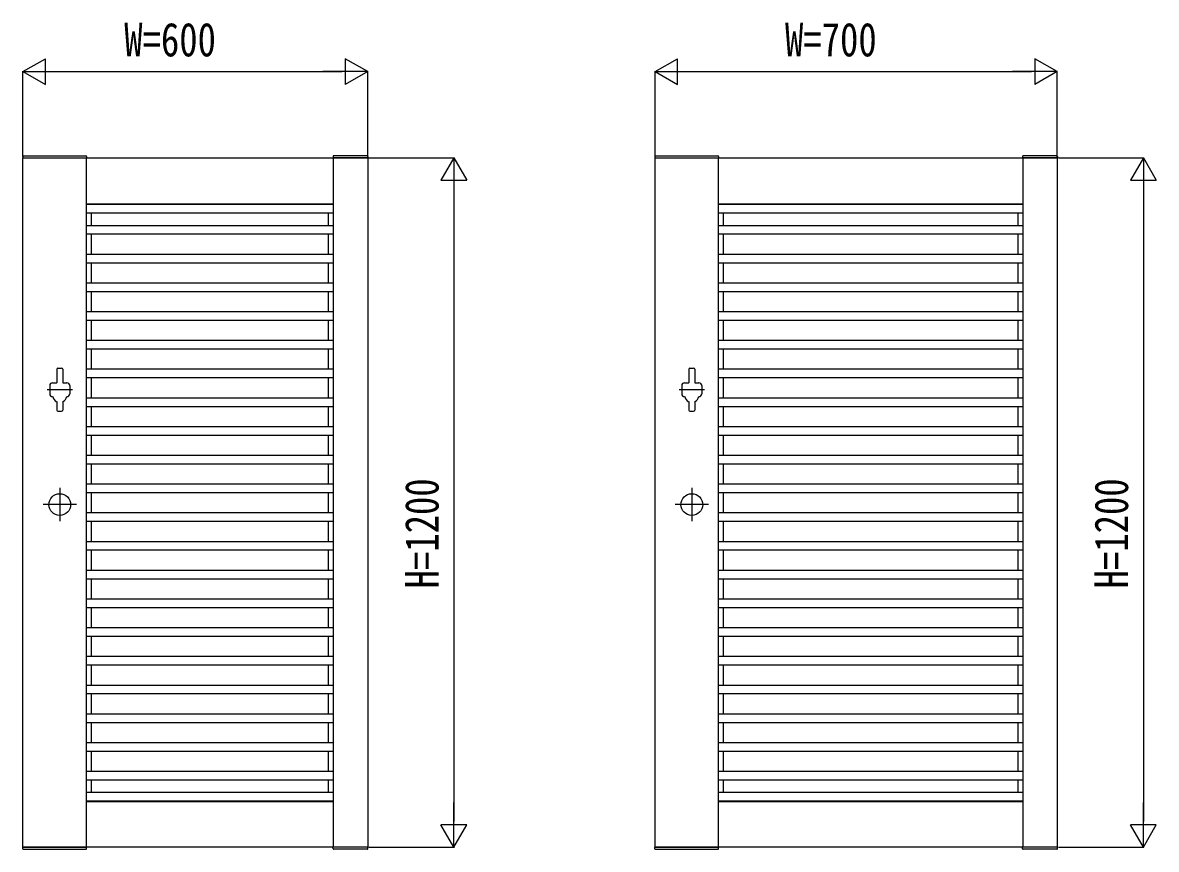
# Model space of a CAD drawing. Units: millimetres, scale not verified. Extents: x -8410 to 8410, y -5940 to 5940.
# Drawn here: x -1810 to 163, y -2954 to -1515 of the extents above; entities that cross this region are included whole.
import ezdxf
from ezdxf.enums import TextEntityAlignment as Align

# ---------------------------------------------------------------- set-up
doc = ezdxf.new("R2010")
doc.units = ezdxf.units.MM
doc.header["$LTSCALE"] = 30
doc.layers.add('0-2_YKK_A1', color=4, linetype='Continuous')
doc.layers.add('0-3_YKK_D', color=6, linetype='Continuous')
doc.styles.add('ＭＳ ゴシック', font='')
doc.styles.get('ＭＳ ゴシック').set_extended_font_data('MS Gothic')

msp = doc.modelspace()

# ---------------------------------------------------------------- linework, layer by layer
at = {"layer": '0-2_YKK_A1'}
for p, q in [((-1810.33, -1747.45), (-1810.46, -1750)), ((-1810.46, -1750), (-1699.46, -1750)), ((-1809.33, -1746.5), (-1700.59, -1746.5)), ((-1699.96, -1750), (-1699.96, -2950)), ((-1699.59, -1747.45), (-1699.46, -1750)), ((-1270.33, -1747.45), (-1270.46, -1750)), ((-1209.46, -1750), (-1270.46, -1750)), ((-1269.96, -1750), (-1269.96, -2950)), ((-1210.59, -1746.5), (-1269.33, -1746.5)), ((-1209.59, -1747.45), (-1209.46, -1750)), ((-710.33, -1747.45), (-710.46, -1750)), ((-710.46, -1750), (-599.46, -1750)), ((-709.33, -1746.5), (-600.59, -1746.5)), ((-599.96, -1750), (-599.96, -2950)), ((-599.59, -1747.45), (-599.46, -1750)), ((-70.33, -1747.45), (-70.46, -1750)), ((-9.46, -1750), (-70.46, -1750)), ((-69.96, -1750), (-69.96, -2950)), ((-10.59, -1746.5), (-69.33, -1746.5)), ((-9.59, -1747.45), (-9.46, -1750)), ((-1699.96, -1830), (-1269.96, -1830)), ((-1699.96, -1830.8), (-1269.96, -1830.8)), ((-1691.16, -1830), (-1691.16, -1830.8)), ((-1278.76, -1830), (-1278.76, -1830.8)), ((-599.96, -1830), (-69.96, -1830)), ((-599.96, -1830.8), (-69.96, -1830.8)), ((-591.16, -1830), (-591.16, -1830.8)), ((-78.76, -1830), (-78.76, -1830.8)), ((-1699.96, -1845.8), (-1269.96, -1845.8)), ((-1691.16, -1845.8), (-1691.16, -1867.5)), ((-1278.76, -1845.8), (-1278.76, -1867.5)), ((-599.96, -1845.8), (-69.96, -1845.8)), ((-591.16, -1845.8), (-591.16, -1867.5)), ((-78.76, -1845.8), (-78.76, -1867.5)), ((-1699.96, -1867.5), (-1269.96, -1867.5)), ((-599.96, -1867.5), (-69.96, -1867.5)), ((-1699.96, -1882.5), (-1269.96, -1882.5)), ((-1691.16, -1882.5), (-1691.16, -1917.5)), ((-1278.76, -1882.5), (-1278.76, -1917.5)), ((-599.96, -1882.5), (-69.96, -1882.5)), ((-591.16, -1882.5), (-591.16, -1917.5)), ((-78.76, -1882.5), (-78.76, -1917.5)), ((-1699.96, -1917.5), (-1269.96, -1917.5)), ((-1699.96, -1932.5), (-1269.96, -1932.5)), ((-1691.16, -1932.5), (-1691.16, -1967.5)), ((-1278.76, -1932.5), (-1278.76, -1967.5)), ((-599.96, -1917.5), (-69.96, -1917.5)), ((-599.96, -1932.5), (-69.96, -1932.5)), ((-591.16, -1932.5), (-591.16, -1967.5)), ((-78.76, -1932.5), (-78.76, -1967.5)), ((-1699.96, -1967.5), (-1269.96, -1967.5)), ((-599.96, -1967.5), (-69.96, -1967.5)), ((-1699.96, -1982.5), (-1269.96, -1982.5)), ((-1691.16, -1982.5), (-1691.16, -2017.5)), ((-1278.76, -1982.5), (-1278.76, -2017.5)), ((-599.96, -1982.5), (-69.96, -1982.5)), ((-591.16, -1982.5), (-591.16, -2017.5)), ((-78.76, -1982.5), (-78.76, -2017.5)), ((-1699.96, -2017.5), (-1269.96, -2017.5)), ((-599.96, -2017.5), (-69.96, -2017.5)), ((-1699.96, -2032.5), (-1269.96, -2032.5)), ((-1691.16, -2032.5), (-1691.16, -2067.5)), ((-1278.76, -2032.5), (-1278.76, -2067.5)), ((-599.96, -2032.5), (-69.96, -2032.5)), ((-591.16, -2032.5), (-591.16, -2067.5)), ((-78.76, -2032.5), (-78.76, -2067.5)), ((-1699.96, -2067.5), (-1269.96, -2067.5)), ((-599.96, -2067.5), (-69.96, -2067.5)), ((-1699.96, -2082.5), (-1269.96, -2082.5)), ((-1691.16, -2082.5), (-1691.16, -2117.5)), ((-1278.76, -2082.5), (-1278.76, -2117.5)), ((-599.96, -2082.5), (-69.96, -2082.5)), ((-591.16, -2082.5), (-591.16, -2117.5)), ((-78.76, -2082.5), (-78.76, -2117.5)), ((-1751.21, -2118), (-1751.21, -2141.5)), ((-1749.21, -2116), (-1742.71, -2116)), ((-1740.71, -2118), (-1740.71, -2141.5)), ((-1699.96, -2117.5), (-1269.96, -2117.5)), ((-651.21, -2118), (-651.21, -2141.5)), ((-649.21, -2116), (-642.71, -2116)), ((-640.71, -2118), (-640.71, -2141.5)), ((-599.96, -2117.5), (-69.96, -2117.5)), ((-1763.46, -2146.5), (-1763.46, -2160.5)), ((-1758.46, -2141.5), (-1751.21, -2141.5)), ((-1740.71, -2141.5), (-1733.46, -2141.5)), ((-1728.46, -2146.5), (-1728.46, -2160.5)), ((-1699.96, -2132.5), (-1269.96, -2132.5)), ((-1691.16, -2132.5), (-1691.16, -2167.5)), ((-1278.76, -2132.5), (-1278.76, -2167.5)), ((-663.46, -2146.5), (-663.46, -2160.5)), ((-658.46, -2141.5), (-651.21, -2141.5)), ((-640.71, -2141.5), (-633.46, -2141.5)), ((-628.46, -2146.5), (-628.46, -2160.5)), ((-599.96, -2132.5), (-69.96, -2132.5)), ((-591.16, -2132.5), (-591.16, -2167.5)), ((-78.76, -2132.5), (-78.76, -2167.5)), ((-1723.96, -2153.5), (-1767.96, -2153.5)), ((-1699.96, -2167.5), (-1269.96, -2167.5)), ((-623.96, -2153.5), (-667.96, -2153.5)), ((-599.96, -2167.5), (-69.96, -2167.5)), ((-1751.21, -2174.34), (-1751.21, -2189)), ((-1740.71, -2174.34), (-1740.71, -2189)), ((-1699.96, -2182.5), (-1269.96, -2182.5)), ((-1691.16, -2182.5), (-1691.16, -2217.5)), ((-1278.76, -2182.5), (-1278.76, -2217.5)), ((-651.21, -2174.34), (-651.21, -2189)), ((-640.71, -2174.34), (-640.71, -2189)), ((-599.96, -2182.5), (-69.96, -2182.5)), ((-591.16, -2182.5), (-591.16, -2217.5)), ((-78.76, -2182.5), (-78.76, -2217.5)), ((-1749.21, -2191), (-1742.71, -2191)), ((-649.21, -2191), (-642.71, -2191)), ((-1699.96, -2217.5), (-1269.96, -2217.5)), ((-599.96, -2217.5), (-69.96, -2217.5)), ((-1699.96, -2232.5), (-1269.96, -2232.5)), ((-1691.16, -2232.5), (-1691.16, -2267.5)), ((-1278.76, -2232.5), (-1278.76, -2267.5)), ((-599.96, -2232.5), (-69.96, -2232.5)), ((-591.16, -2232.5), (-591.16, -2267.5)), ((-78.76, -2232.5), (-78.76, -2267.5)), ((-1699.96, -2267.5), (-1269.96, -2267.5)), ((-599.96, -2267.5), (-69.96, -2267.5)), ((-1699.96, -2282.5), (-1269.96, -2282.5)), ((-1691.16, -2282.5), (-1691.16, -2317.5)), ((-1278.76, -2282.5), (-1278.76, -2317.5)), ((-599.96, -2282.5), (-69.96, -2282.5)), ((-591.16, -2282.5), (-591.16, -2317.5)), ((-78.76, -2282.5), (-78.76, -2317.5)), ((-1745.96, -2324.5), (-1745.96, -2382.5)), ((-1699.96, -2317.5), (-1269.96, -2317.5)), ((-645.96, -2324.5), (-645.96, -2382.5)), ((-599.96, -2317.5), (-69.96, -2317.5)), ((-1699.96, -2332.5), (-1269.96, -2332.5)), ((-1691.16, -2332.5), (-1691.16, -2367.5)), ((-1278.76, -2332.5), (-1278.76, -2367.5)), ((-599.96, -2332.5), (-69.96, -2332.5)), ((-591.16, -2332.5), (-591.16, -2367.5)), ((-78.76, -2332.5), (-78.76, -2367.5)), ((-1716.96, -2353.5), (-1774.96, -2353.5)), ((-1699.96, -2367.5), (-1269.96, -2367.5)), ((-616.96, -2353.5), (-674.96, -2353.5)), ((-599.96, -2367.5), (-69.96, -2367.5)), ((-1699.96, -2382.5), (-1269.96, -2382.5)), ((-1691.16, -2382.5), (-1691.16, -2417.5)), ((-1278.76, -2382.5), (-1278.76, -2417.5)), ((-599.96, -2382.5), (-69.96, -2382.5)), ((-591.16, -2382.5), (-591.16, -2417.5)), ((-78.76, -2382.5), (-78.76, -2417.5)), ((-1699.96, -2417.5), (-1269.96, -2417.5)), ((-599.96, -2417.5), (-69.96, -2417.5)), ((-1699.96, -2432.5), (-1269.96, -2432.5)), ((-1691.16, -2432.5), (-1691.16, -2467.5)), ((-1278.76, -2432.5), (-1278.76, -2467.5)), ((-599.96, -2432.5), (-69.96, -2432.5)), ((-591.16, -2432.5), (-591.16, -2467.5)), ((-78.76, -2432.5), (-78.76, -2467.5)), ((-1699.96, -2467.5), (-1269.96, -2467.5)), ((-1699.96, -2482.5), (-1269.96, -2482.5)), ((-1691.16, -2482.5), (-1691.16, -2517.5)), ((-1278.76, -2482.5), (-1278.76, -2517.5)), ((-599.96, -2467.5), (-69.96, -2467.5)), ((-599.96, -2482.5), (-69.96, -2482.5)), ((-591.16, -2482.5), (-591.16, -2517.5)), ((-78.76, -2482.5), (-78.76, -2517.5)), ((-1699.96, -2517.5), (-1269.96, -2517.5)), ((-599.96, -2517.5), (-69.96, -2517.5)), ((-1699.96, -2532.5), (-1269.96, -2532.5)), ((-1691.16, -2532.5), (-1691.16, -2567.5)), ((-1278.76, -2532.5), (-1278.76, -2567.5)), ((-599.96, -2532.5), (-69.96, -2532.5)), ((-591.16, -2532.5), (-591.16, -2567.5)), ((-78.76, -2532.5), (-78.76, -2567.5)), ((-1699.96, -2567.5), (-1269.96, -2567.5)), ((-1699.96, -2582.5), (-1269.96, -2582.5)), ((-1691.16, -2582.5), (-1691.16, -2617.5)), ((-1278.76, -2582.5), (-1278.76, -2617.5)), ((-599.96, -2567.5), (-69.96, -2567.5)), ((-599.96, -2582.5), (-69.96, -2582.5)), ((-591.16, -2582.5), (-591.16, -2617.5)), ((-78.76, -2582.5), (-78.76, -2617.5)), ((-1699.96, -2617.5), (-1269.96, -2617.5)), ((-599.96, -2617.5), (-69.96, -2617.5)), ((-1699.96, -2632.5), (-1269.96, -2632.5)), ((-1691.16, -2632.5), (-1691.16, -2667.5)), ((-1278.76, -2632.5), (-1278.76, -2667.5)), ((-599.96, -2632.5), (-69.96, -2632.5)), ((-591.16, -2632.5), (-591.16, -2667.5)), ((-78.76, -2632.5), (-78.76, -2667.5)), ((-1699.96, -2667.5), (-1269.96, -2667.5)), ((-1699.96, -2682.5), (-1269.96, -2682.5)), ((-1691.16, -2682.5), (-1691.16, -2717.5)), ((-1278.76, -2682.5), (-1278.76, -2717.5)), ((-599.96, -2667.5), (-69.96, -2667.5)), ((-599.96, -2682.5), (-69.96, -2682.5)), ((-591.16, -2682.5), (-591.16, -2717.5)), ((-78.76, -2682.5), (-78.76, -2717.5)), ((-1699.96, -2717.5), (-1269.96, -2717.5)), ((-599.96, -2717.5), (-69.96, -2717.5)), ((-1699.96, -2732.5), (-1269.96, -2732.5)), ((-1691.16, -2732.5), (-1691.16, -2767.5)), ((-1278.76, -2732.5), (-1278.76, -2767.5)), ((-599.96, -2732.5), (-69.96, -2732.5)), ((-591.16, -2732.5), (-591.16, -2767.5)), ((-78.76, -2732.5), (-78.76, -2767.5)), ((-1699.96, -2767.5), (-1269.96, -2767.5)), ((-599.96, -2767.5), (-69.96, -2767.5)), ((-1699.96, -2782.5), (-1269.96, -2782.5)), ((-1691.16, -2782.5), (-1691.16, -2817.5)), ((-1278.76, -2782.5), (-1278.76, -2817.5)), ((-599.96, -2782.5), (-69.96, -2782.5)), ((-591.16, -2782.5), (-591.16, -2817.5)), ((-78.76, -2782.5), (-78.76, -2817.5)), ((-1699.96, -2817.5), (-1269.96, -2817.5)), ((-599.96, -2817.5), (-69.96, -2817.5)), ((-1699.96, -2832.5), (-1269.96, -2832.5)), ((-1691.16, -2832.5), (-1691.16, -2854.2)), ((-1278.76, -2832.5), (-1278.76, -2854.2)), ((-599.96, -2832.5), (-69.96, -2832.5)), ((-591.16, -2832.5), (-591.16, -2854.2)), ((-78.76, -2832.5), (-78.76, -2854.2)), ((-1699.96, -2854.2), (-1269.96, -2854.2)), ((-599.96, -2854.2), (-69.96, -2854.2)), ((-1699.96, -2869.2), (-1269.96, -2869.2)), ((-1699.96, -2870), (-1269.96, -2870)), ((-1691.16, -2869.2), (-1691.16, -2870)), ((-1278.76, -2869.2), (-1278.76, -2870)), ((-599.96, -2869.2), (-69.96, -2869.2)), ((-599.96, -2870), (-69.96, -2870)), ((-591.16, -2869.2), (-591.16, -2870)), ((-78.76, -2869.2), (-78.76, -2870)), ((-1810.46, -2950), (-1699.46, -2950)), ((-1810.33, -2952.55), (-1810.46, -2950)), ((-1809.33, -2953.5), (-1700.59, -2953.5)), ((-1699.59, -2952.55), (-1699.46, -2950)), ((-1209.46, -2950), (-1270.46, -2950)), ((-1270.33, -2952.55), (-1270.46, -2950)), ((-1210.59, -2953.5), (-1269.33, -2953.5)), ((-1209.59, -2952.55), (-1209.46, -2950)), ((-710.46, -2950), (-599.46, -2950)), ((-710.33, -2952.55), (-710.46, -2950)), ((-709.33, -2953.5), (-600.59, -2953.5)), ((-599.59, -2952.55), (-599.46, -2950)), ((-9.46, -2950), (-70.46, -2950)), ((-70.33, -2952.55), (-70.46, -2950)), ((-10.59, -2953.5), (-69.33, -2953.5)), ((-9.59, -2952.55), (-9.46, -2950))]:
    msp.add_line(p, q, dxfattribs=at)
for points in [[(-1809.96, -1750), (-1209.96, -1750), (-1209.96, -2950), (-1809.96, -2950)], [(-709.96, -1750), (-9.96, -1750), (-9.96, -2950), (-709.96, -2950)]]:
    msp.add_lwpolyline(points, close=True, dxfattribs=at)
for centre in [(-1745.96, -2353.5), (-645.96, -2353.5)]:
    msp.add_circle(centre, 19, dxfattribs=at)
for centre, radius, start, end in [((-1809.33, -1747.5), 1, 90, 177), ((-1700.59, -1747.5), 1, 3, 90), ((-1269.33, -1747.5), 1, 90, 177), ((-1210.59, -1747.5), 1, 3, 90), ((-709.33, -1747.5), 1, 90, 177), ((-600.59, -1747.5), 1, 3, 90), ((-69.33, -1747.5), 1, 90, 177), ((-10.59, -1747.5), 1, 3, 90), ((-1749.21, -2118), 2, 90, 180), ((-1742.71, -2118), 2, 0, 90), ((-649.21, -2118), 2, 90, 180), ((-642.71, -2118), 2, 0, 90), ((-1758.46, -2146.5), 5, 90, 180), ((-1733.46, -2146.5), 5, 0, 90), ((-658.46, -2146.5), 5, 90, 180), ((-633.46, -2146.5), 5, 0, 90), ((-1758.46, -2160.5), 5, 180, 270), ((-1745.96, -2163.06), 12.5, 191.55262, 245.16541), ((-1745.96, -2163), 12.5, 294.83459, 348.44738), ((-1745.96, -2163.06), 12.5, 294.83459, 348.44738), ((-1733.46, -2160.5), 5, 270, 0), ((-658.46, -2160.5), 5, 180, 270), ((-645.96, -2163.06), 12.5, 191.55262, 245.16541), ((-645.96, -2163), 12.5, 294.83459, 348.44738), ((-645.96, -2163.06), 12.5, 294.83459, 348.44738), ((-633.46, -2160.5), 5, 270, 0), ((-1749.21, -2189), 2, 180, 270), ((-1742.71, -2189), 2, 270, 0), ((-649.21, -2189), 2, 180, 270), ((-642.71, -2189), 2, 270, 0), ((-1809.33, -2952.5), 1, 183, 270), ((-1700.59, -2952.5), 1, 270, 357), ((-1269.33, -2952.5), 1, 183, 270), ((-1210.59, -2952.5), 1, 270, 357), ((-709.33, -2952.5), 1, 183, 270), ((-600.59, -2952.5), 1, 270, 357), ((-69.33, -2952.5), 1, 183, 270), ((-10.59, -2952.5), 1, 270, 357)]:
    msp.add_arc(centre, radius, start, end, dxfattribs=at)
at = {"layer": '0-3_YKK_D'}
for p, q in [((-1809.96, -1600), (-1770.99, -1577.5)), ((-1770.99, -1622.5), (-1770.99, -1577.5)), ((-1209.96, -1600), (-1248.93, -1577.5)), ((-1248.93, -1577.5), (-1248.93, -1622.5)), ((-709.96, -1600), (-670.99, -1577.5)), ((-670.99, -1622.5), (-670.99, -1577.5)), ((-9.96, -1600), (-48.93, -1577.5)), ((-48.93, -1577.5), (-48.93, -1622.5)), ((-1809.96, -1748), (-1809.96, -1599)), ((-1809.96, -1600), (-1770.99, -1622.5)), ((-1809.96, -1600), (-1732.02, -1600)), ((-1764.96, -1600), (-1254.96, -1600)), ((-1209.96, -1600), (-1287.9, -1600)), ((-1209.96, -1600), (-1248.93, -1622.5)), ((-1209.96, -1748), (-1209.96, -1599)), ((-709.96, -1748), (-709.96, -1599)), ((-709.96, -1600), (-670.99, -1622.5)), ((-709.96, -1600), (-632.02, -1600)), ((-664.96, -1600), (-54.96, -1600)), ((-9.96, -1600), (-87.9, -1600)), ((-9.96, -1600), (-48.93, -1622.5)), ((-9.96, -1748), (-9.96, -1599)), ((-1207.96, -1750), (-1058.96, -1750)), ((-1059.96, -1750), (-1082.46, -1788.97)), ((-1059.96, -1750), (-1037.46, -1788.97)), ((-1059.96, -1750), (-1059.96, -1827.94)), ((-7.96, -1750), (141.04, -1750)), ((140.04, -1750), (117.54, -1788.97)), ((140.04, -1750), (162.54, -1788.97)), ((140.04, -1750), (140.04, -1827.94)), ((-1082.46, -1788.97), (-1037.46, -1788.97)), ((-1059.96, -1795), (-1059.96, -2905)), ((117.54, -1788.97), (162.54, -1788.97)), ((140.04, -1795), (140.04, -2905)), ((-1059.96, -2950), (-1059.96, -2872.06)), ((140.04, -2950), (140.04, -2872.06)), ((-1059.96, -2950), (-1082.46, -2911.03)), ((-1037.46, -2911.03), (-1082.46, -2911.03)), ((-1059.96, -2950), (-1037.46, -2911.03)), ((140.04, -2950), (117.54, -2911.03)), ((162.54, -2911.03), (117.54, -2911.03)), ((140.04, -2950), (162.54, -2911.03)), ((-1207.96, -2950), (-1058.96, -2950)), ((-7.96, -2950), (141.04, -2950))]:
    msp.add_line(p, q, dxfattribs=at)

# ---------------------------------------------------------------- texts
at = {"layer": '0-3_YKK_D', "style": 'ＭＳ ゴシック', "width": 0.8}
for s, p in [('W=600', (-1633.69, -1591)), ('W=700', (-483.69, -1591))]:
    msp.add_text(s, height=58.65, dxfattribs=at).set_placement(p, align=Align.BOTTOM_LEFT)
for p in [(-1068.96, -2499.33), (131.04, -2499.33)]:
    msp.add_text('H=1200', height=58.65, rotation=90, dxfattribs=at).set_placement(p, align=Align.BOTTOM_LEFT)

doc.saveas('drawing.dxf')
